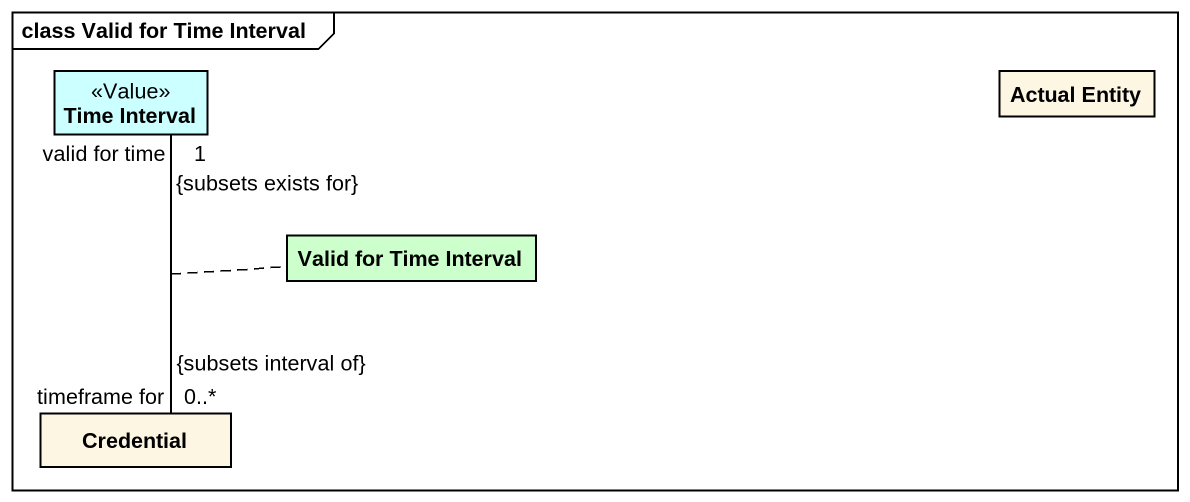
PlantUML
@startuml
mainframe class Valid for Time Interval
hide circle
hide empty members
class "Time Interval" as Time_Interval <<Value>> #CCFFFF
class "Actual Entity" as Actual_Entity
class "Valid for Time Interval" as Valid_for_Time_Interval #CCFFCC
class Credential
Credential "timeframe for\n0..*\n{subsets interval of}" -up- "valid for time\n1\n{subsets exists for}" Time_Interval
(Credential, Time_Interval) .. Valid_for_Time_Interval
@enduml
